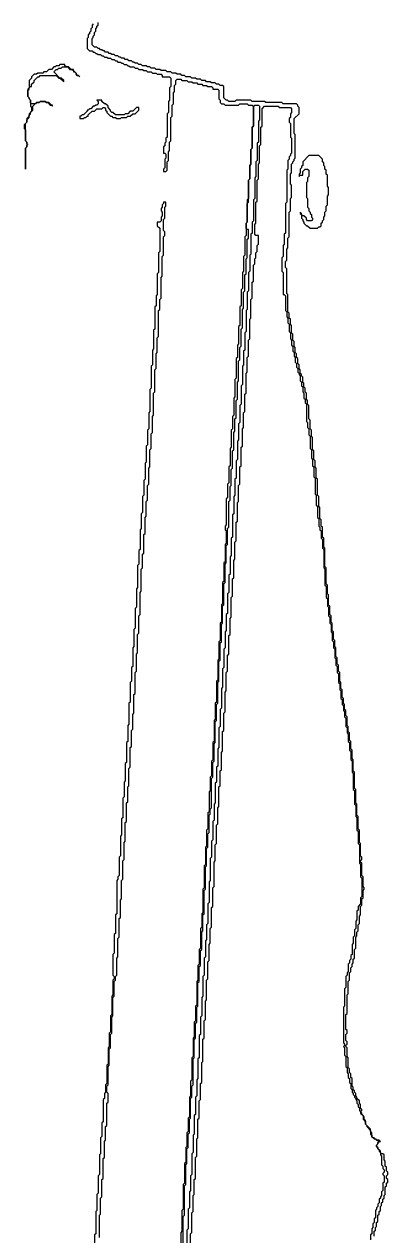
# Model space of a CAD drawing. Header units: metres. Extents: x 0 to 1000, y 0 to 1405.
# Drawn here: x 20 to 93.7, y 246.3 to 492.4 of the extents above; entities that cross this region are included whole.
import ezdxf

# ---------------------------------------------------------------- set-up
doc = ezdxf.new("R2010")
doc.units = ezdxf.units.M

msp = doc.modelspace()

# ---------------------------------------------------------------- linework, layer by layer
for points in [[(34, 492.5), (33.75, 492.25), (33.75, 491.75), (33.5, 491.5), (33.5, 491), (33.25, 490.75), (33.25, 490.5), (33, 490.25), (33, 489.75), (32.75, 489.5), (32.75, 487.5), (33.25, 487), (33.75, 487), (34, 486.75), (34.25, 486.75), (34.5, 486.5), (34.75, 486.5), (35, 486.25), (35.5, 486.25), (35.75, 486), (36, 486), (36.25, 485.75), (36.75, 485.75), (37, 485.5), (37.5, 485.5), (37.75, 485.25), (38.25, 485.25), (38.5, 485), (38.75, 485), (39, 484.75), (39.5, 484.75), (39.75, 484.5), (40, 484.5), (40.25, 484.25), (40.75, 484.25), (41, 484), (41.25, 484), (41.5, 483.75), (42.25, 483.75), (42.5, 483.5), (43, 483.5), (43.25, 483.25), (44, 483.25), (44.25, 483), (44.75, 483), (45, 482.75), (45.75, 482.75), (46, 482.5), (46.75, 482.5), (47, 482.25), (47.75, 482.25), (48, 482), (48, 481.75), (49.5, 481.75), (49.75, 481.5), (49.75, 479.75), (49.5, 479.5), (49.5, 477), (49.25, 476.75), (49.25, 474.5), (49, 474.25), (49, 469.5), (48.75, 469.25), (48.75, 468.5), (48.5, 468.25), (48.5, 467.75), (48.25, 467.5), (48.25, 466.25), (48.5, 466.25), (48.75, 466), (48.75, 465.25), (48.5, 465), (48.5, 463.25), (48.25, 463), (48.25, 462.5), (48.75, 462.5), (49, 462.75), (49, 464.5), (49.25, 464.75), (49.25, 466.5), (49.5, 466.75), (49.5, 468.5), (49.75, 468.75), (49.75, 473.5), (50, 473.75), (50, 476), (50.25, 476.25), (50.25, 478.5), (50.5, 478.75), (50.5, 480), (50.75, 480.25), (50.75, 481), (51, 481.25), (51.75, 481.25), (52, 481), (53, 481), (53.25, 480.75), (54, 480.75), (54.25, 480.5), (55, 480.5), (55.25, 480.25), (56, 480.25), (56.25, 480), (57, 480), (57.25, 479.75), (58, 479.75), (58.25, 479.5), (58.25, 479.25), (59.25, 479.25), (59.5, 479), (59.5, 477.25), (59.75, 477), (59.75, 476.5), (60, 476.25), (60.5, 476.25), (60.75, 476), (63.5, 476), (63.75, 476.25), (65.25, 476.25), (65.5, 476), (66.25, 476), (66.5, 475.75), (66.5, 471.75), (66.25, 471.5), (66.25, 467.25), (66, 467), (66, 464), (65.75, 463.75), (65.75, 461), (65.5, 460.75), (65.5, 457), (65.25, 456.75), (65.25, 452.25), (65, 452), (65, 449.5), (64.75, 449.25), (64.75, 445.5), (64.5, 445.25), (64.5, 442.25), (64.25, 442), (64.25, 438.75), (64, 438.5), (64, 435.25), (63.75, 435), (63.75, 431.25), (63.5, 431), (63.5, 427.5), (63.25, 427.25), (63.25, 424.75), (63, 424.5), (63, 420.5), (62.75, 420.25), (62.75, 416.75), (62.5, 416.5), (62.5, 413), (62.25, 412.75), (62.25, 410.25), (62, 410), (62, 406.5), (61.75, 406.25), (61.75, 402.75), (61.5, 402.5), (61.5, 399.25), (61.25, 399), (61.25, 396.25), (61, 396), (61, 390.75), (60.75, 390.5), (60.75, 389.75), (61, 389.5), (61, 387), (60.75, 386.75), (60.75, 383.25), (60.5, 383), (60.5, 379.25), (60.25, 379), (60.25, 374.75), (60, 374.5), (60, 371), (59.75, 370.75), (59.75, 367.25), (59.5, 367), (59.5, 363.5), (59.25, 363.25), (59.25, 359.25), (59, 359), (59, 354.75), (58.75, 354.5), (58.75, 351.25), (58.5, 351), (58.5, 346.75), (58.25, 346.5), (58.25, 343), (58, 342.75), (58, 339.75), (57.75, 339.5), (57.75, 336.75), (57.5, 336.5), (57.5, 332.5), (57.25, 332.25), (57.25, 329), (57, 328.75), (57, 325.5), (56.75, 325.25), (56.75, 321.75), (56.5, 321.5), (56.5, 317), (56.25, 316.75), (56.25, 312), (56, 311.75), (56, 309), (55.75, 308.75), (55.75, 304.75), (55.5, 304.5), (55.5, 301.5), (55.25, 301.25), (55.25, 298.25), (55, 298), (55, 293.25), (54.75, 293), (54.75, 290), (54.5, 289.75), (54.5, 286.75), (54.25, 286.5), (54.25, 282.75), (54, 282.5), (54, 278), (53.75, 277.75), (53.75, 274.75), (53.5, 274.5), (53.5, 270.5), (53.25, 270.25), (53.25, 267.5), (53, 267.25), (53, 264.5), (52.75, 264.25), (52.75, 261.25), (52.5, 261), (52.5, 257), (52.25, 256.75), (52.25, 251.75), (52, 251.5), (52, 247.25), (51.75, 247), (51.75, 243.25)], [(91, 246.25), (91, 247.25), (91.25, 247.5), (91.25, 248), (91.5, 248.25), (91.5, 249), (91.75, 249.25), (91.75, 250.5), (92, 250.75), (92, 251.25), (92.25, 251.5), (92.25, 252.25), (92.5, 252.5), (92.5, 253), (92.75, 253.25), (92.75, 253.75), (93, 254), (93, 254.5), (93.25, 254.75), (93.25, 256.25), (93.5, 256.5), (93.5, 257), (93.75, 257.25), (93.75, 257.75), (93.5, 258), (93.5, 258.5), (93.75, 258.75), (93.75, 259.25), (93.5, 259.5), (93.5, 260.25), (93.25, 260.5), (93.25, 261.5), (93, 261.75), (93, 262.75), (92.75, 263), (92.5, 263), (92.25, 263.25), (92.25, 263.5), (91.75, 264), (91.75, 264.25), (91.5, 264.5), (91.5, 264.75), (91.75, 265), (91.75, 265.25), (92, 265.5), (92.25, 265.5), (92, 265.75), (91.5, 265.75), (91, 266.25), (90.75, 266.25), (90.5, 266.5), (90.5, 267.25), (90.25, 267.5), (90.25, 268), (89.25, 269), (89.25, 269.75), (89, 270), (89, 270.5), (88.5, 271), (88.5, 271.25), (88.25, 271.5), (88.5, 271.75), (88.5, 272), (88.25, 272.25), (88.25, 273), (88, 273.25), (88, 273.75), (87.5, 274.25), (87.5, 274.5), (87.25, 274.75), (87.25, 275.25), (87, 275.5), (87, 275.75), (86.75, 276), (86.75, 276.5), (86.5, 276.75), (86.5, 278.25), (86.25, 278.5), (86.25, 279.25), (86, 279.5), (86, 280.25), (85.75, 280.5), (85.75, 282.5), (85.5, 282.75), (85.5, 284.5), (85.25, 284.75), (85.25, 285), (85.5, 285.25), (85.5, 285.75), (85.25, 286), (85.25, 287.25), (85.5, 287.5), (85.5, 288), (85.25, 288.25), (85.25, 291.25), (85.5, 291.5), (85.5, 295.25), (85.75, 295.5), (85.75, 298), (86, 298.25), (86, 299.75), (86.25, 300), (86.25, 300.75), (86.5, 301), (86.5, 301.5), (86.75, 301.75), (86.75, 302.5), (87, 302.75), (87, 304.5), (87.25, 304.75), (87.25, 307), (87.5, 307.25), (87.5, 308), (87.75, 308.25), (87.75, 309.5), (88, 309.75), (88, 311.25), (88.25, 311.5), (88.25, 313.25), (88.5, 313.5), (88.5, 314.75), (88.75, 315), (88.75, 316.5), (89, 316.75), (89, 317), (88.75, 317.25), (88.75, 319.25), (88.5, 319.5), (88.5, 322), (88.25, 322.25), (88.25, 322.5), (88.5, 322.75), (88.5, 323.25), (88.25, 323.5), (88.25, 326), (88, 326.25), (88, 328.75), (87.75, 329), (87.75, 331.5), (87.5, 331.75), (87.5, 334), (87.25, 334.25), (87.25, 337), (87, 337.25), (87, 340.5), (86.75, 340.75), (86.75, 343), (86.5, 343.25), (86.5, 345), (86.25, 345.25), (86.25, 346.75), (86, 347), (86, 348.5), (85.75, 348.75), (85.75, 349.75), (85.5, 350), (85.5, 351.75), (85.25, 352), (85.25, 353), (85, 353.25), (85, 354.25), (84.75, 354.5), (84.75, 355.5), (84.5, 355.75), (84.5, 357.25), (84.25, 357.5), (84.25, 358.75), (84, 359), (84, 360.75), (83.75, 361), (83.75, 362.25), (83.5, 362.5), (83.5, 363.75), (83.25, 364), (83.25, 365.75), (83, 366), (83, 367.25), (82.75, 367.5), (82.75, 369), (82.5, 369.25), (82.5, 370.75), (82.25, 371), (82.25, 372.25), (82, 372.5), (82, 374.25), (81.75, 374.5), (81.75, 376.5), (81.5, 376.75), (81.5, 378.5), (81.25, 378.75), (81.25, 382), (81, 382.25), (81, 386), (80.75, 386.25), (80.75, 388), (80.5, 388.25), (80.5, 390.25), (80.25, 390.5), (80.25, 391.75), (80, 392), (80, 394.25), (79.75, 394.5), (79.75, 396.5), (79.5, 396.75), (79.5, 400), (79.25, 400.25), (79.25, 402.25), (79, 402.5), (79, 403.75), (78.75, 404), (78.75, 405.75), (78.5, 406), (78.5, 408.5), (78.25, 408.75), (78.25, 410), (78, 410.25), (78, 412), (77.75, 412.25), (77.75, 415), (77.5, 415.25), (77.5, 416), (77.25, 416.25), (77.25, 417.5), (77, 417.75), (77, 418.5), (76.75, 418.75), (76.75, 419.5), (76.5, 419.75), (76.5, 420.75), (76.25, 421), (76.25, 421.25), (76, 421.5), (76, 422.25), (75.75, 422.5), (75.75, 423.25), (75.5, 423.5), (75.5, 424.5), (75.25, 424.75), (75.25, 425.5), (75, 425.75), (75, 426.75), (74.75, 427), (74.75, 428), (74.5, 428.25), (74.5, 429.5), (74.25, 429.75), (74.25, 431.25), (74, 431.5), (74, 432.5), (73.75, 432.75), (73.75, 433.75), (73.5, 434), (73.5, 437.5), (73.25, 437.75), (73.25, 442.75), (73, 443), (73, 444.25), (73.25, 444.5), (73.25, 446.75), (73.5, 447), (73.5, 449), (73.75, 449.25), (73.75, 454.25), (74, 454.5), (74, 457), (74.25, 457.25), (74.25, 459.75), (74, 460), (74, 462), (74.25, 462.25), (74.25, 464), (74.5, 464.25), (74.5, 464.5), (74.75, 464.75), (74.75, 465), (75, 465.25), (75, 470), (74.75, 470.25), (74.75, 473.25), (75.75, 474.25), (75.75, 475.5), (75.5, 475.75), (75.5, 476), (75.25, 476.25), (72.5, 476.25), (72.25, 476.5), (69, 476.5), (68.75, 476.75), (66.25, 476.75), (66, 477), (63, 477), (62.75, 476.75), (61.5, 476.75), (61.25, 477), (61, 477), (60.5, 477.5), (60.5, 479.75), (60.25, 480), (59.75, 480), (59.5, 480.25), (59, 480.25), (58.75, 480.5), (58, 480.5), (57.75, 480.75), (57, 480.75), (56.75, 481), (56, 481), (55.75, 481.25), (55, 481.25), (54.75, 481.5), (54, 481.5), (53.75, 481.75), (52.75, 481.75), (52.5, 482), (52, 482), (51.75, 482.25), (51, 482.25), (50.75, 482.5), (50, 482.5), (49.75, 482.75), (49, 482.75), (48.75, 483), (47.75, 483), (47.5, 483.25), (46.75, 483.25), (46.5, 483.5), (45.75, 483.5), (45.5, 483.75), (45, 483.75), (44.75, 484), (44, 484), (43.75, 484.25), (43.25, 484.25), (43, 484.5), (42.5, 484.5), (42.25, 484.75), (42, 484.75), (41.75, 485), (41.25, 485), (41, 485.25), (40.5, 485.25), (40.25, 485.5), (39.75, 485.5), (39.5, 485.75), (39.25, 485.75), (39, 486), (38.5, 486), (38.25, 486.25), (37.75, 486.25), (37.5, 486.5), (37.25, 486.5), (37, 486.75), (36.5, 486.75), (36.25, 487), (36, 487), (35.75, 487.25), (35.5, 487.25), (35.25, 487.5), (35, 487.5), (34.75, 487.75), (34.25, 487.75), (33.75, 488.25), (33.75, 489.5), (34, 489.75), (34, 490), (34.25, 490.25), (34.25, 490.75), (34.5, 491), (34.5, 491.5), (34.75, 491.75), (34.75, 492), (35, 492.25), (35, 492.75)], [(52.25, 243.5), (52.25, 250.25), (52.5, 250.5), (52.5, 256.5), (52.75, 256.75), (52.75, 260.75), (53, 261), (53, 264), (53.25, 264.25), (53.25, 267), (53.5, 267.25), (53.5, 270), (53.75, 270.25), (53.75, 274.25), (54, 274.5), (54, 276.75), (54.25, 277), (54.25, 282.25), (54.5, 282.5), (54.5, 286.25), (54.75, 286.5), (54.75, 289.5), (55, 289.75), (55, 292.75), (55.25, 293), (55.25, 297.75), (55.5, 298), (55.5, 301), (55.75, 301.25), (55.75, 304.25), (56, 304.5), (56, 308), (56.25, 308.25), (56.25, 311.5), (56.5, 311.75), (56.5, 316.5), (56.75, 316.75), (56.75, 321.25), (57, 321.5), (57, 325), (57.25, 325.25), (57.25, 328), (57.5, 328.25), (57.5, 331.75), (57.75, 332), (57.75, 333), (58, 333.25), (58, 339.25), (58.25, 339.5), (58.25, 342.5), (58.5, 342.75), (58.5, 346.25), (58.75, 346.5), (58.75, 350.75), (59, 351), (59, 354.25), (59.25, 354.5), (59.25, 358.75), (59.5, 359), (59.5, 363), (59.75, 363.25), (59.75, 366.75), (60, 367), (60, 370.5), (60.25, 370.75), (60.25, 374.25), (60.5, 374.5), (60.5, 378.75), (60.75, 379), (60.75, 382.75), (61, 383), (61, 386.5), (61.25, 386.75), (61.25, 390), (61.5, 390.25), (61.5, 395.5), (61.75, 395.75), (61.75, 398.5), (62, 398.75), (62, 402), (62.25, 402.25), (62.25, 405.75), (62.5, 406), (62.5, 409.5), (62.75, 409.75), (62.75, 412.25), (63, 412.5), (63, 416), (63.25, 416.25), (63.25, 419.75), (63.5, 420), (63.5, 424), (63.75, 424.25), (63.75, 426.75), (64, 427), (64, 430.5), (64.25, 430.75), (64.25, 434.5), (64.5, 434.75), (64.5, 438), (64.75, 438.25), (64.75, 441.5), (65, 441.75), (65, 444.75), (65.25, 445), (65.25, 448.75), (65.5, 449), (65.5, 450.75), (65.25, 450.75), (65, 451), (65, 452), (65.25, 452.25), (65.25, 456), (65.5, 456.25), (65.5, 460.75), (65.75, 461), (65.75, 463.75), (66, 464), (66, 467), (66.25, 467.25), (66.25, 471.5), (66.5, 471.75), (66.5, 475.75), (66.75, 476), (67.5, 476), (67.75, 475.75), (67.75, 473), (67.5, 472.75), (67.5, 468.5), (67.25, 468.25), (67.25, 464.75), (67, 464.5), (67, 461.5), (66.75, 461.25), (66.75, 457), (66.5, 456.75), (66.5, 452.5), (66.25, 452.25), (66.25, 450), (66, 449.75), (66, 445.75), (65.75, 445.5), (65.75, 442.25), (65.5, 442), (65.5, 438.25), (65.25, 438), (65.25, 434.5), (65, 434.25), (65, 430), (64.75, 429.75), (64.75, 426.25), (64.5, 426), (64.5, 423.25), (64.25, 423), (64.25, 419.25), (64, 419), (64, 415.25), (63.75, 415), (63.75, 411.5), (63.5, 411.25), (63.5, 408), (63.25, 407.75), (63.25, 404), (63, 403.75), (63, 400.25), (62.75, 400), (62.75, 396.75), (62.5, 396.5), (62.5, 393), (62.25, 392.75), (62.25, 388.25), (62, 388), (62, 384.5), (61.75, 384.25), (61.75, 380.75), (61.5, 380.5), (61.5, 377), (61.25, 376.75), (61.25, 372.75), (61, 372.5), (61, 369.25), (60.75, 369), (60.75, 365.75), (60.5, 365.5), (60.5, 361.75), (60.25, 361.5), (60.25, 357.75), (60, 357.5), (60, 353.5), (59.75, 353.25), (59.75, 349.75), (59.5, 349.5), (59.5, 345.5), (59.25, 345.25), (59.25, 341.75), (59, 341.5), (59, 338.5), (58.75, 338.25), (58.75, 334.25), (58.5, 334), (58.5, 330.75), (58.25, 330.5), (58.25, 326.75), (58, 326.5), (58, 323.25), (57.75, 323), (57.75, 318.5), (57.5, 318.25), (57.5, 314), (57.25, 313.75), (57.25, 309.75), (57, 309.5), (57, 306.5), (56.75, 306.25), (56.75, 303), (56.5, 302.75), (56.5, 299.25), (56.25, 299), (56.25, 295), (56, 294.75), (56, 291), (55.75, 290.75), (55.75, 287.25), (55.5, 287), (55.5, 282.5), (55.25, 282.25), (55.25, 278.25), (55, 278), (55, 274.75), (54.75, 274.5), (54.75, 271), (54.5, 270.75), (54.5, 267), (54.25, 266.75), (54.25, 263.25), (54, 263), (54, 258.75), (53.75, 258.5), (53.75, 255.5), (53.5, 255.25), (53.5, 252), (53.25, 251.75), (53.25, 247.75), (53, 247.5), (53, 243.75)], [(53.75, 243), (53.75, 246.75), (54, 247), (54, 251), (54.25, 251.25), (54.25, 254.5), (54.5, 254.75), (54.5, 257.75), (54.75, 258), (54.75, 262.25), (55, 262.5), (55, 266), (55.25, 266.25), (55.25, 270), (55.5, 270.25), (55.5, 273.75), (55.75, 274), (55.75, 277.25), (56, 277.5), (56, 281.5), (56.25, 281.75), (56.25, 286.25), (56.5, 286.5), (56.5, 290), (56.75, 290.25), (56.75, 294), (57, 294.25), (57, 298.25), (57.25, 298.5), (57.25, 302), (57.5, 302.25), (57.5, 305.5), (57.75, 305.75), (57.75, 308.75), (58, 309), (58, 313), (58.25, 313.25), (58.25, 317), (58.5, 317.25), (58.5, 322.25), (58.75, 322.5), (58.75, 325.75), (59, 326), (59, 329.75), (59.25, 330), (59.25, 333.25), (59.5, 333.5), (59.5, 337.5), (59.75, 337.75), (59.75, 340.75), (60, 341), (60, 344.5), (60.25, 344.75), (60.25, 348.75), (60.5, 349), (60.5, 352.5), (60.75, 352.75), (60.75, 356.75), (61, 357), (61, 360.75), (61.25, 361), (61.25, 364.25), (61.5, 364.5), (61.5, 368.25), (61.75, 368.5), (61.75, 371.75), (62, 372), (62, 376), (62.25, 376.25), (62.25, 379.75), (62.5, 380), (62.5, 383.5), (62.75, 383.75), (62.75, 387.25), (63, 387.5), (63, 391.25), (63.25, 391.5), (63.25, 395.25), (63.5, 395.5), (63.5, 398.75), (63.75, 399), (63.75, 402.5), (64, 402.75), (64, 406.5), (64.25, 406.75), (64.25, 410.25), (64.5, 410.5), (64.5, 413.5), (64.75, 413.75), (64.75, 417.25), (65, 417.5), (65, 421.5), (65.25, 421.75), (65.25, 424.75), (65.5, 425), (65.5, 428.25), (65.75, 428.5), (65.75, 432.5), (66, 432.75), (66, 436.5), (66.25, 436.75), (66.25, 440), (66.5, 440.25), (66.5, 443.5), (66.75, 443.75), (66.75, 444.75), (67, 445), (67, 446), (67.25, 446.25), (67.25, 447.5), (67.5, 447.75), (67.5, 449.5), (67, 449.5), (66.75, 449.75), (66.75, 451.75), (67, 452), (67, 456.25), (67.25, 456.5), (67.25, 460.75), (67.5, 461), (67.5, 464), (67.75, 464.25), (67.75, 467.75), (68, 468), (68, 471.5), (68.25, 471.75), (68.25, 475.25), (68.75, 475.75), (71.5, 475.75), (71.75, 475.5), (74, 475.5), (74.25, 475.25), (74.25, 474.5), (74, 474.25), (74, 473.5), (73.75, 473.25), (73.75, 472.5), (74, 472.25), (74, 469.5), (74.25, 469.25), (74.25, 466.25), (74, 466), (74, 465.75), (73.75, 465.5), (73.75, 465), (73.5, 464.75), (73.5, 463), (73.25, 462.75), (73.25, 456.25), (73, 456), (73, 450), (72.75, 449.75), (72.75, 447.75), (72.5, 447.5), (72.5, 445.25), (72.25, 445), (72.25, 442.25), (72.5, 442), (72.5, 437.5), (72.75, 437.5), (73, 437.25), (73, 434.25), (73.25, 434), (73.25, 433), (73.5, 432.75), (73.5, 431.75), (73.75, 431.5), (73.75, 430), (74, 429.75), (74, 428.5), (74.25, 428.25), (74.25, 427.25), (74.5, 427), (74.5, 426), (74.75, 425.75), (74.75, 425), (75, 424.75), (75, 423.75), (75.25, 423.5), (75.25, 422.75), (75.5, 422.5), (75.5, 421.75), (75.75, 421.5), (75.75, 421.25), (76, 421), (76, 420), (76.25, 419.75), (76.25, 419), (76.5, 418.75), (76.5, 417.75), (76.75, 417.5), (76.75, 416.5), (77, 416.25), (77, 415.5), (77.25, 415.25), (77.25, 411.75), (77.5, 411.5), (77.5, 410.5), (77.75, 410.25), (77.75, 409), (78, 408.75), (78, 406.25), (78.25, 406), (78.25, 404.25), (78.5, 404), (78.5, 402.75), (78.75, 402.5), (78.75, 400.5), (79, 400.25), (79, 397), (79.25, 396.75), (79.25, 394.75), (79.5, 394.5), (79.5, 392.25), (79.75, 392), (79.75, 390.5), (80, 390.25), (80, 389.75), (80.25, 389.5), (80.25, 388), (80.5, 387.75), (80.5, 386), (80.75, 385.75), (80.75, 382), (81, 381.75), (81, 378.5), (81.25, 378.25), (81.25, 376), (81.5, 375.75), (81.5, 374.25), (81.75, 374), (81.75, 372.25), (82, 372), (82, 370.75), (82.25, 370.5), (82.25, 369), (82.5, 368.75), (82.5, 367.25), (82.75, 367), (82.75, 365.75), (83, 365.5), (83, 363.75), (83.25, 363.5), (83.25, 362.25), (83.5, 362), (83.5, 360.75), (83.75, 360.5), (83.75, 358.75), (84, 358.5), (84, 357.25), (84.25, 357), (84.25, 355.5), (84.5, 355.25), (84.5, 354.25), (84.75, 354), (84.75, 353), (85, 352.75), (85, 351.75), (85.25, 351.5), (85.25, 349.75), (85.5, 349.5), (85.5, 348.5), (85.75, 348.25), (85.75, 346.75), (86, 346.5), (86, 345), (86.25, 344.75), (86.25, 343), (86.5, 342.75), (86.5, 340.5), (86.75, 340.25), (86.75, 337), (87, 336.75), (87, 334), (87.25, 333.75), (87.25, 331.5), (87.5, 331.25), (87.5, 328.75), (87.75, 328.5), (87.75, 326), (88, 325.75), (88, 322), (88.25, 321.75), (88.25, 319.25), (88.5, 319), (88.5, 315.25), (88.25, 315), (88.25, 313.75), (87.75, 313.25), (87.75, 312.5), (87.5, 312.25), (87.5, 310.5), (87.25, 310.25), (87.25, 308.75), (87, 308.5), (87, 307.25), (86.75, 307), (86.75, 305.75), (86.5, 305.5), (86.5, 303.5), (86.25, 303.25), (86.25, 302.5), (86, 302.25), (86, 301.75), (85.75, 301.5), (85.75, 300), (85.5, 299.75), (85.5, 299.25), (85.25, 299), (85.25, 296.75), (85, 296.5), (85, 293), (84.75, 292.75), (84.75, 285.5), (85, 285.25), (85, 285), (84.75, 284.75), (85, 284.5), (85, 283), (85.25, 282.75), (85.25, 280.75), (85.5, 280.5), (85.5, 279.5), (85.75, 279.25), (85.75, 278.5), (86, 278.25), (86, 277.5), (86.25, 277.25), (86.25, 276.25), (86.5, 276), (86.5, 275.5), (86.75, 275.25), (86.75, 275), (87, 274.75), (87, 274.5), (87.25, 274.25), (87.25, 274), (87.5, 273.75), (87.5, 273.25), (87.75, 273), (87.75, 272.5), (88, 272.25), (88, 271.75), (88.25, 271.5), (88.25, 271.25), (88.75, 270.75), (88.75, 270), (89.25, 269.5), (89.25, 269), (89.5, 268.75), (89.5, 268.5), (90.25, 267.75), (90.25, 267), (90.5, 266.75), (90.5, 266.5), (91, 266), (91.25, 266), (91.5, 265.75), (91.75, 265.75), (92, 265.5), (91.75, 265.25), (91.75, 265), (91.5, 264.75), (91.5, 264.5), (91.75, 264.25), (91.75, 264), (92, 263.75), (92, 263.5), (92.25, 263.25), (92.25, 262.75), (92.5, 262.5), (92.5, 260.75), (92.75, 260.5), (92.75, 260), (93, 259.75), (93, 259.25), (92.75, 259), (92.75, 258.75), (93, 258.5), (93, 257.25), (92.75, 257), (92.75, 255.5), (92.5, 255.25), (92.5, 254.5), (92.25, 254.25), (92.25, 254), (92, 253.75), (92, 253), (91.75, 252.75), (91.75, 252.25), (91.5, 252), (91.5, 251.75), (91.25, 251.5), (91.25, 250), (91, 249.75), (91, 249), (90.75, 248.75), (90.75, 248), (90.5, 247.75), (90.5, 246.75), (90.25, 246.5), (90.25, 245.5)], [(35.25, 246), (35.25, 250.5), (35.5, 250.75), (35.5, 254), (35.75, 254.25), (35.75, 257.75), (36, 258), (36, 262), (36.25, 262.25), (36.25, 265.5), (36.5, 265.75), (36.5, 268.5), (36.75, 268.75), (36.75, 273.25), (37, 273.5), (37, 275.25), (36.75, 275.5), (36.75, 276.75), (37, 277), (37, 280.75), (37.25, 281), (37.25, 284.25), (37.5, 284.5), (37.5, 287.25), (37.75, 287.5), (37.75, 290.75), (38, 291), (38, 294.75), (38.25, 295), (38.25, 298), (38.5, 298.25), (38.5, 299), (38.75, 299.25), (38.75, 302.75), (39, 303), (39, 306.75), (39.25, 307), (39.25, 310.75), (39.5, 311), (39.5, 314.5), (39.75, 314.75), (39.75, 318.5), (40, 318.75), (40, 322.5), (40.25, 322.75), (40.25, 326.25), (40.5, 326.5), (40.5, 330.25), (40.75, 330.5), (40.75, 334.25), (41, 334.5), (41, 337.5), (41.25, 337.75), (41.25, 341.25), (41.5, 341.5), (41.5, 345.5), (41.75, 345.75), (41.75, 349), (42, 349.25), (42, 352.25), (42.25, 352.5), (42.25, 356.25), (42.5, 356.5), (42.5, 360.75), (42.75, 361), (42.75, 364.5), (43, 364.75), (43, 368.5), (43.25, 368.75), (43.25, 372.25), (43.5, 372.5), (43.5, 377), (43.75, 377.25), (43.75, 381.75), (44, 382), (44, 384.75), (44.25, 385), (44.25, 388.75), (44.5, 389), (44.5, 392.25), (44.75, 392.5), (44.75, 395.5), (45, 395.75), (45, 398.75), (45.25, 399), (45.25, 402.25), (45.5, 402.5), (45.5, 406), (45.75, 406.25), (45.75, 409.25), (46, 409.5), (46, 412.75), (46.25, 413), (46.25, 417.5), (46.5, 417.75), (46.5, 422.25), (46.75, 422.5), (46.75, 425.5), (47, 425.75), (47, 428.75), (47.25, 429), (47.25, 434.25), (47.5, 434.5), (47.5, 436.5), (47.75, 436.75), (47.75, 441), (48, 441.25), (48, 445.25), (48.25, 445.5), (48.25, 449.25), (48.5, 449.5), (48.5, 450.25), (48.25, 450.5), (48.25, 452.75), (48.5, 453), (48.5, 455.25), (48.75, 455.5), (48.75, 456.25), (48.25, 456.25), (48.25, 456), (48, 455.75), (48, 455.25), (47.75, 455), (47.75, 454.5), (48, 454.25), (48, 453.5), (47.75, 453.25), (47.75, 452.5), (47.5, 452.25), (47, 452.25), (47, 451.5), (47.5, 451), (47.5, 446.25), (47.25, 446), (47.25, 442), (47, 441.75), (47, 437.5), (46.75, 437.25), (46.75, 435.25), (46.5, 435), (46.5, 430.5), (46.25, 430.25), (46.25, 426.5), (46, 426.25), (46, 423.25), (45.75, 423), (45.75, 418.5), (45.5, 418.25), (45.5, 413.75), (45.25, 413.5), (45.25, 410.25), (45, 410), (45, 407), (44.75, 406.75), (44.75, 403.5), (44.5, 403.25), (44.5, 400), (44.25, 399.75), (44.25, 396.75), (44, 396.5), (44, 393.25), (43.75, 393), (43.75, 390), (43.5, 389.75), (43.5, 385.75), (43.25, 385.5), (43.25, 382.75), (43, 382.5), (43, 378), (42.75, 377.75), (42.75, 374), (42.5, 373.75), (42.5, 369.75), (42.25, 369.5), (42.25, 366), (42, 365.75), (42, 362), (41.75, 361.75), (41.75, 359), (41.5, 358.75), (41.5, 354.75), (41.25, 354.5), (41.25, 350.25), (41, 350), (41, 346.75), (40.75, 346.5), (40.75, 342.5), (40.5, 342.25), (40.5, 338.75), (40.25, 338.5), (40.25, 335.5), (40, 335.25), (40, 331.25), (39.75, 331), (39.75, 327.75), (39.5, 327.5), (39.5, 323.5), (39.25, 323.25), (39.25, 319.5), (39, 319.25), (39, 318.75), (38.75, 318.5), (38.75, 311.75), (38.5, 311.5), (38.5, 307.75), (38.25, 307.5), (38.25, 303.75), (38, 303.5), (38, 299.25), (38.25, 299), (38.25, 298.5), (38, 298.25), (38, 295.25), (37.75, 295), (37.75, 291.25), (37.5, 291), (37.5, 287.75), (37.25, 287.5), (37.25, 284.75), (37, 284.5), (37, 281.25), (36.75, 281), (36.75, 277.25), (36.5, 277), (36.5, 275.5), (36.25, 275.25), (36.25, 274.25), (36, 274), (36, 269.5), (35.75, 269.25), (35.75, 266.5), (35.5, 266.25), (35.5, 263), (35.25, 262.75), (35.25, 258.75), (35, 258.5), (35, 255), (34.75, 254.75), (34.75, 251.5), (34.5, 251.25), (34.5, 246.75), (34.25, 246.5), (34.25, 243.75)]]:
    msp.add_lwpolyline(points)
for points in [[(27.25, 484.25), (27, 484), (26.5, 484), (26.25, 483.75), (26, 483.75), (25.5, 483.25), (25, 483.25), (24.5, 482.75), (24, 482.75), (23.75, 482.5), (22.75, 482.5), (22.5, 482.25), (22, 482.25), (21.5, 481.75), (21.5, 481.5), (21, 481), (21, 479.5), (20.75, 479.25), (20.75, 477.75), (21, 477.5), (21, 477.25), (21.25, 477), (21.25, 475.75), (21.5, 475.5), (21.5, 474.75), (21, 474.25), (21, 473.75), (20.5, 473.25), (20.5, 472.5), (20, 472), (20, 471.25), (20.25, 471), (20.25, 468.75), (20.5, 468.5), (20.5, 467.5), (20.25, 467.25), (20.25, 463), (20.25, 467.25), (20.5, 467.5), (20.5, 467.75), (20.75, 468), (20.5, 468.25), (20.5, 468.5), (20.25, 468.75), (20.25, 472.25), (20.5, 472.5), (20.5, 473), (21, 473.5), (21, 474), (21.25, 474.25), (21.25, 474.5), (21.75, 475), (21.75, 475.75), (22.5, 476.5), (23, 476.5), (23.25, 476.75), (24.25, 476.75), (24.5, 476.5), (24.75, 476.5), (25.25, 476), (25.5, 476), (25.75, 475.75), (25.75, 476), (25.5, 476), (25, 476.5), (24.5, 476.5), (24.25, 476.75), (23.25, 476.75), (23, 476.5), (22.5, 476.5), (22.25, 476.25), (21.5, 476.25), (21.25, 476.5), (21.25, 477), (21, 477.25), (21, 477.5), (20.75, 477.75), (20.75, 479), (21, 479.25), (21, 479.5), (21.25, 479.75), (21.5, 479.75), (21.5, 480.25), (22, 480.75), (22, 481), (22.75, 481.75), (23, 481.75), (23.25, 482), (26.5, 482), (27, 481.5), (27.25, 481.5), (28, 480.75), (28, 481), (27.5, 481.5), (27.25, 481.5), (26, 482.75), (26.5, 483.25), (26.75, 483.25), (27, 483.5), (27.5, 483.5), (27.75, 483.75), (28.75, 483.75), (29.25, 483.25), (29.75, 483.25), (30, 483), (30, 482.75), (30.25, 482.75), (30.5, 482.5), (30.5, 482.25), (30.75, 482), (31, 482), (31.25, 481.75), (31, 482), (30.75, 482), (30.5, 482.25), (30.5, 482.5), (30, 483), (30, 483.25), (29.5, 483.25), (29, 483.75), (28.5, 483.75), (28.25, 484), (28.25, 484.25)], [(34.75, 477), (35, 476.75), (35, 476.25), (34.75, 476), (34.5, 476), (34.25, 475.75), (34, 475.75), (33.5, 475.25), (33.25, 475.25), (33, 475), (32.75, 475), (32.75, 474.75), (32, 474), (31.75, 474), (31.5, 473.75), (31.25, 473.75), (31.25, 473.25), (32, 473.25), (32.25, 473.5), (32.5, 473.5), (32.75, 473.75), (33, 473.75), (33, 474), (33.75, 474.75), (34.25, 474.75), (34.75, 475.25), (35.75, 475.25), (36, 475.5), (36.25, 475.5), (36.5, 475.25), (36.5, 475), (36.75, 474.75), (36.75, 474.5), (37.5, 473.75), (37.75, 473.75), (38, 473.5), (38.5, 473.5), (38.75, 473.25), (39.5, 473.25), (39.75, 473.5), (40.75, 473.5), (41, 473.75), (41.5, 473.75), (42, 474.25), (42.5, 474.25), (43.25, 475), (43.25, 475.5), (42.75, 475.5), (42, 474.75), (41.5, 474.75), (41, 474.25), (40.5, 474.25), (40.25, 474), (38.5, 474), (38, 474.5), (37.75, 474.5), (37.5, 474.75), (37.5, 475), (37, 475.5), (37, 475.75), (36.5, 476.25), (36.25, 476.25), (35.75, 476.75), (35.75, 477)], [(77.75, 465.75), (76.5, 464.5), (76.5, 463.75), (76.25, 463.5), (76.25, 463.25), (76, 463), (76, 462.25), (75.75, 462), (75.75, 461.5), (76, 461.75), (76.5, 461.75), (76.5, 462.5), (77, 463), (77.5, 463), (77.75, 462.75), (77.75, 461.5), (77.5, 461.25), (77.5, 460.5), (77.25, 460.25), (77.25, 457.25), (77.5, 457), (77.5, 455.25), (77.75, 455), (77.75, 454.5), (78, 454.25), (78, 454), (78.25, 453.75), (78.25, 453.25), (78.5, 453), (78.5, 452.75), (78.25, 452.5), (77.5, 452.5), (77.25, 452.75), (77.25, 453), (76.75, 453.5), (76.5, 453.5), (76.25, 453.75), (76.25, 454), (76, 454.25), (76, 454), (76.25, 453.75), (76.25, 453), (76.5, 452.75), (76.5, 452.5), (76.75, 452.25), (76.75, 452), (77.25, 451.5), (77.5, 451.5), (78, 451), (79.5, 451), (79.75, 451.25), (80, 451.25), (80.25, 451.5), (80.25, 452), (80.5, 452.25), (80.5, 452.5), (80.75, 452.75), (80.75, 453.25), (81, 453.5), (81, 454.25), (81.25, 454.5), (81.25, 455.5), (81.5, 455.75), (81.5, 457.5), (81.75, 457.75), (81.75, 459.25), (81.5, 459.5), (81.5, 461.75), (81.25, 462), (81.25, 462.75), (81, 463), (81, 463.5), (80.75, 463.75), (80.75, 464.25), (80.5, 464.5), (80.5, 465), (79.75, 465.75)]]:
    msp.add_lwpolyline(points, close=True)

doc.saveas('drawing.dxf')
